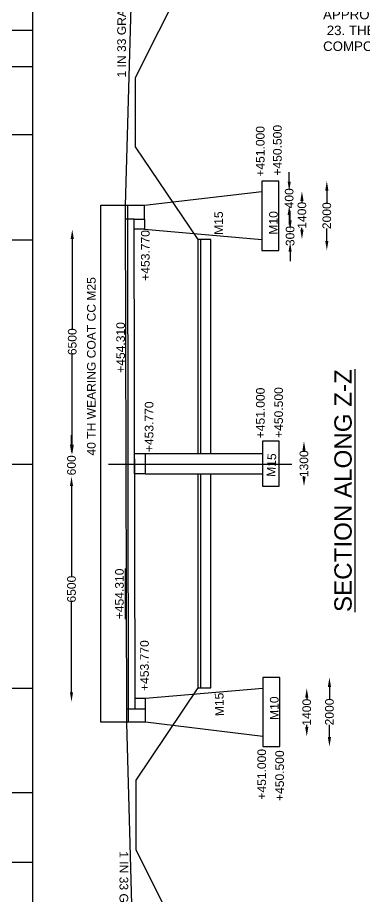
# Model space of a CAD drawing. Header units: millimetres. Extents: x 2030163 to 2138492, y 45478603 to 45539155.
# Drawn here: x 2112569 to 2122600, y 45492237 to 45517659 of the extents above; entities that cross this region are included whole.
import ezdxf

# ---------------------------------------------------------------- set-up
doc = ezdxf.new("R2010")
doc.units = ezdxf.units.MM
doc.header["$MEASUREMENT"] = 0
doc.layers.add('DRAWING', color=2, linetype='Continuous')
doc.layers.add('TEXT', color=7, linetype='Continuous')
doc.styles.get("Standard").update_dxf_attribs({"font": 'arial.ttf', "height": 250})
doc.dimstyles.get("Standard").update_dxf_attribs({"dimtxt": 300, "dimasz": 275, "dimexe": 0.18, "dimexo": 0.0625, "dimgap": 0.09, "dimtad": 0, "dimdec": 0, "dimzin": 0, "dimdsep": 46, "dimtxsty": 'Standard', "dimcen": 0.09, "dimse1": 1, "dimse2": 1, "dimadec": 0, "dimazin": 0, "dimtfac": 1, "dimtdec": 0, "dimtofl": 0, "dimtmove": 0, "dimatfit": 3, "dimfxl": 1, "dimtolj": 1, "dimtzin": 0, "dimarcsym": 0})

# ---------------------------------------------------------------- blocks, each defined once
blk = doc.blocks.new('*D150')
at = {"layer": 'Defpoints', "color": 0, "transparency": 16777216}
for p in [(2114100, 45511532), (2114065, 45505033), (2114150, 45505033)]:
    blk.add_point(p, dxfattribs=at)
at = {"layer": 'TEXT', "color": 0, "lineweight": -2, "transparency": 16777216}
for p, q in [((2114150, 45511257), (2114150, 45508656)), ((2114150, 45505308), (2114150, 45507909))]:
    blk.add_line(p, q, dxfattribs=at)
at = {"layer": 'TEXT', "color": 0, "transparency": 16777216}
for points in [[(2114104, 45511257), (2114196, 45511257), (2114150, 45511532)], [(2114104, 45505308), (2114196, 45505308), (2114150, 45505033)]]:
    blk.add_solid(points, dxfattribs=at)
at = {"layer": 'TEXT', "color": 0, "transparency": 16777216, "insert": (2114150, 45508282), "char_height": 250, "attachment_point": 5, "rotation": 90}
blk.add_mtext('\\A1;6500', dxfattribs=at)
blk = doc.blocks.new('*D151')
at = {"layer": 'Defpoints', "color": 0, "transparency": 16777216}
for p in [(2114150, 45505033), (2114129, 45504382), (2114171, 45504382)]:
    blk.add_point(p, dxfattribs=at)
at = {"layer": 'TEXT', "color": 0, "lineweight": -2, "transparency": 16777216}
for p, q in [((2114129, 45505308), (2114129, 45505583)), ((2114129, 45504107), (2114129, 45503832))]:
    blk.add_line(p, q, dxfattribs=at)
at = {"layer": 'TEXT', "color": 0, "transparency": 16777216}
for points in [[(2114083, 45505308), (2114174, 45505308), (2114129, 45505033)], [(2114083, 45504107), (2114174, 45504107), (2114129, 45504382)]]:
    blk.add_solid(points, dxfattribs=at)
at = {"layer": 'TEXT', "color": 0, "transparency": 16777216, "insert": (2114129, 45504707), "char_height": 250, "attachment_point": 5, "rotation": 90}
blk.add_mtext('\\A1;600', dxfattribs=at)
blk = doc.blocks.new('*D152')
at = {"layer": 'Defpoints', "color": 0, "transparency": 16777216}
for p in [(2114129, 45504382), (2114091, 45497869), (2114129, 45497869)]:
    blk.add_point(p, dxfattribs=at)
at = {"layer": 'TEXT', "color": 0, "lineweight": -2, "transparency": 16777216}
for p, q in [((2114129, 45504107), (2114129, 45501499)), ((2114129, 45498144), (2114129, 45500752))]:
    blk.add_line(p, q, dxfattribs=at)
at = {"layer": 'TEXT', "color": 0, "transparency": 16777216}
for points in [[(2114083, 45504107), (2114174, 45504107), (2114129, 45504382)], [(2114083, 45498144), (2114174, 45498144), (2114129, 45497869)]]:
    blk.add_solid(points, dxfattribs=at)
at = {"layer": 'TEXT', "color": 0, "transparency": 16777216, "insert": (2114129, 45501126), "char_height": 250, "attachment_point": 5, "rotation": 90}
blk.add_mtext('\\A1;6500', dxfattribs=at)
blk = doc.blocks.new('*D153')
at = {"layer": 'Defpoints', "color": 0, "transparency": 16777216}
for p in [(2119662, 45498262), (2119662, 45496867), (2120932, 45496867)]:
    blk.add_point(p, dxfattribs=at)
at = {"layer": 'TEXT', "color": 0, "lineweight": -2, "transparency": 16777216}
for p, q in [((2120932, 45497987), (2120932, 45497925)), ((2120932, 45497142), (2120932, 45497203))]:
    blk.add_line(p, q, dxfattribs=at)
at = {"layer": 'TEXT', "color": 0, "transparency": 16777216}
for points in [[(2120886, 45497987), (2120978, 45497987), (2120932, 45498262)], [(2120886, 45497142), (2120978, 45497142), (2120932, 45496867)]]:
    blk.add_solid(points, dxfattribs=at)
at = {"layer": 'TEXT', "color": 0, "transparency": 16777216, "insert": (2120932, 45497564), "char_height": 250, "attachment_point": 5, "rotation": 90}
blk.add_mtext('\\A1;1400', dxfattribs=at)
blk = doc.blocks.new('*D154')
at = {"layer": 'Defpoints', "color": 0, "transparency": 16777216}
for p in [(2120155, 45498574), (2121589, 45498574), (2120155, 45496571)]:
    blk.add_point(p, dxfattribs=at)
at = {"layer": 'TEXT', "color": 0, "lineweight": -2, "transparency": 16777216}
for p, q in [((2121589, 45498299), (2121589, 45497948)), ((2121589, 45496846), (2121589, 45497197))]:
    blk.add_line(p, q, dxfattribs=at)
at = {"layer": 'TEXT', "color": 0, "transparency": 16777216}
for points in [[(2121543, 45498299), (2121635, 45498299), (2121589, 45498574)], [(2121543, 45496846), (2121635, 45496846), (2121589, 45496571)]]:
    blk.add_solid(points, dxfattribs=at)
at = {"layer": 'TEXT', "color": 0, "transparency": 16777216, "insert": (2121589, 45497573), "char_height": 250, "attachment_point": 5, "rotation": 90}
blk.add_mtext('\\A1;2000', dxfattribs=at)
blk = doc.blocks.new('*D155')
at = {"layer": 'Defpoints', "color": 0, "transparency": 16777216}
for p in [(2120135, 45505406), (2120852, 45505406), (2120135, 45504100)]:
    blk.add_point(p, dxfattribs=at)
at = {"layer": 'TEXT', "color": 0, "lineweight": -2, "transparency": 16777216}
for p, q in [((2120852, 45505131), (2120852, 45505114)), ((2120852, 45504375), (2120852, 45504392))]:
    blk.add_line(p, q, dxfattribs=at)
at = {"layer": 'TEXT', "color": 0, "transparency": 16777216}
for points in [[(2120807, 45505131), (2120898, 45505131), (2120852, 45505406)], [(2120807, 45504375), (2120898, 45504375), (2120852, 45504100)]]:
    blk.add_solid(points, dxfattribs=at)
at = {"layer": 'TEXT', "color": 0, "transparency": 16777216, "insert": (2120852, 45504753), "char_height": 250, "attachment_point": 5, "rotation": 90}
blk.add_mtext('\\A1;1300', dxfattribs=at)
blk = doc.blocks.new('*D156')
at = {"layer": 'Defpoints', "color": 0, "transparency": 16777216}
for p in [(2119634, 45512629), (2119514, 45511248), (2120793, 45511248)]:
    blk.add_point(p, dxfattribs=at)
at = {"layer": 'TEXT', "color": 0, "lineweight": -2, "transparency": 16777216}
for p, q in [((2120793, 45512354), (2120793, 45512300)), ((2120793, 45511523), (2120793, 45511578))]:
    blk.add_line(p, q, dxfattribs=at)
at = {"layer": 'TEXT', "color": 0, "transparency": 16777216}
for points in [[(2120747, 45512354), (2120839, 45512354), (2120793, 45512629)], [(2120747, 45511523), (2120839, 45511523), (2120793, 45511248)]]:
    blk.add_solid(points, dxfattribs=at)
at = {"layer": 'TEXT', "color": 0, "transparency": 16777216, "insert": (2120793, 45511939), "char_height": 250, "attachment_point": 5, "rotation": 90}
blk.add_mtext('\\A1;1400', dxfattribs=at)
blk = doc.blocks.new('*D157')
at = {"layer": 'Defpoints', "color": 0, "transparency": 16777216}
for p in [(2120124, 45512931), (2120124, 45510925), (2121513, 45510925)]:
    blk.add_point(p, dxfattribs=at)
at = {"layer": 'TEXT', "color": 0, "lineweight": -2, "transparency": 16777216}
for p, q in [((2121513, 45512656), (2121513, 45512303)), ((2121513, 45511200), (2121513, 45511553))]:
    blk.add_line(p, q, dxfattribs=at)
at = {"layer": 'TEXT', "color": 0, "transparency": 16777216}
for points in [[(2121467, 45512656), (2121559, 45512656), (2121513, 45512931)], [(2121467, 45511200), (2121559, 45511200), (2121513, 45510925)]]:
    blk.add_solid(points, dxfattribs=at)
at = {"layer": 'TEXT', "color": 0, "transparency": 16777216, "insert": (2121513, 45511928), "char_height": 250, "attachment_point": 5, "rotation": 90}
blk.add_mtext('\\A1;2000', dxfattribs=at)
blk = doc.blocks.new('*D158')
at = {"layer": 'Defpoints', "color": 0, "transparency": 16777216}
for p in [(2120343, 45512641), (2120339, 45512221), (2120425, 45512221)]:
    blk.add_point(p, dxfattribs=at)
at = {"layer": 'TEXT', "color": 0, "lineweight": -2, "transparency": 16777216}
for p, q in [((2120425, 45512916), (2120425, 45513191)), ((2120425, 45511946), (2120425, 45511671))]:
    blk.add_line(p, q, dxfattribs=at)
at = {"layer": 'TEXT', "color": 0, "transparency": 16777216}
for points in [[(2120379, 45512916), (2120471, 45512916), (2120425, 45512641)], [(2120379, 45511946), (2120471, 45511946), (2120425, 45512221)]]:
    blk.add_solid(points, dxfattribs=at)
at = {"layer": 'TEXT', "color": 0, "transparency": 16777216, "insert": (2120425, 45512431), "char_height": 250, "attachment_point": 5, "rotation": 90}
blk.add_mtext('\\A1;400', dxfattribs=at)
blk = doc.blocks.new('*D159')
at = {"layer": 'Defpoints', "color": 0, "transparency": 16777216}
for p in [(2120452, 45511522), (2120926, 45511522), (2120904, 45511159)]:
    blk.add_point(p, dxfattribs=at)
at = {"layer": 'TEXT', "color": 0, "lineweight": -2, "transparency": 16777216}
for p, q in [((2120452, 45511797), (2120452, 45512072)), ((2120452, 45510884), (2120452, 45510609))]:
    blk.add_line(p, q, dxfattribs=at)
at = {"layer": 'TEXT', "color": 0, "transparency": 16777216}
for points in [[(2120406, 45511797), (2120497, 45511797), (2120452, 45511522)], [(2120406, 45510884), (2120497, 45510884), (2120452, 45511159)]]:
    blk.add_solid(points, dxfattribs=at)
at = {"layer": 'TEXT', "color": 0, "transparency": 16777216, "insert": (2120452, 45511340), "char_height": 250, "attachment_point": 5, "rotation": 90}
blk.add_mtext('\\A1;300', dxfattribs=at)

msp = doc.modelspace()

# ---------------------------------------------------------------- linework, layer by layer
at = {"layer": 'DRAWING', "color": 0}
for points in [[(2116017.1, 45486758.2), (2115727.4, 45497256.7), (2115692.4, 45512227.3), (2115992.5, 45522715.5), (2115070.1, 45522715.5)], [(2042192.2, 45522322.5), (2042192.2, 45487155.4), (2113006.7, 45487155.4), (2113006.7, 45522308.8), (2042192.2, 45522322.5)], [(2117994.5, 45519948), (2115973.8, 45515915.4), (2115973.8, 45513918.1), (2117780.1, 45511237), (2117780.1, 45505051)], [(2102750.2, 45515317.7), (2102750.2, 45516247.7), (2103514.4, 45517297.5), (2113006.7, 45517297.5)], [(2102750.2, 45516247.7), (2113006.7, 45516247.7)], [(2102750.2, 45514274.8), (2113006.7, 45514274.8)], [(2116264.2, 45497274.2), (2114977.7, 45497274.2), (2114977.7, 45512228.1), (2116241.1, 45512228.1), (2119634.5, 45512629)], [(2115745.5, 45512228.1), (2115769.3, 45497274.2)], [(2115938.5, 45511828.5), (2116238.2, 45511828.5), (2116238.2, 45512228.1)], [(2115969.8, 45497972.9), (2115938.5, 45511828.5), (2115693.3, 45511827.9)], [(2116238.2, 45511828.5), (2116238.2, 45511534.3), (2115939.2, 45511533.6)], [(2116238.2, 45511534.3), (2119634.5, 45511237.8)], [(2102750.2, 45511231.4), (2113006.7, 45511231.4)], [(2118153.8, 45505051), (2118153.8, 45511240.2), (2117780.1, 45511240.2), (2117780.1, 45505051)], [(2117858.7, 45511240.2), (2117858.7, 45505051)], [(2116257.8, 45505051), (2119652.6, 45505051)], [(2042192.2, 45504741), (2113006.7, 45504741)], [(2115198.9, 45504738.1), (2120499.4, 45504738.1)], [(2117780.1, 45504461.2), (2117780.1, 45498268.5), (2115992, 45495595.8), (2115992, 45493588.7), (2118035.5, 45489518.4)], [(2116257.8, 45504461.2), (2119652.6, 45504461.2)], [(2117780.1, 45504461.2), (2117780.1, 45498268.5), (2118153.8, 45498268.5), (2118153.8, 45504461.2)], [(2117858.7, 45504461.2), (2117858.7, 45498268.5)], [(2105257.9, 45498260.1), (2113006.7, 45498260.1)], [(2119662.3, 45496866.7), (2116264.2, 45497274.2), (2116264.2, 45497973.6), (2119662.3, 45498261.8)], [(2115969.8, 45497662.4), (2115969.8, 45497972.9), (2116264.2, 45497972.9)], [(2115726.5, 45497662.4), (2116264.2, 45497662.4)], [(2107757.2, 45495238.4), (2113006.7, 45495238.4)], [(2102763.8, 45493229.5), (2113006.7, 45493229.5)]]:
    msp.add_lwpolyline(points, dxfattribs=at)
for points in [[(2120124.1, 45512931.2), (2119634.5, 45512931.2), (2119634.5, 45510924.7), (2120124.1, 45510924.7)], [(2120135.2, 45505405.8), (2119652.6, 45505405.8), (2119652.6, 45504100.1), (2120135.2, 45504100.1)], [(2115953.8, 45505051), (2116257.8, 45505051), (2116257.8, 45504461.2), (2115953.8, 45504461.2)], [(2120154.6, 45498573.8), (2119662.3, 45498573.8), (2119662.3, 45496571.3), (2120154.6, 45496571.3)]]:
    msp.add_lwpolyline(points, close=True, dxfattribs=at)

# ---------------------------------------------------------------- texts
at = {"layer": 'TEXT', "color": 0}
for s, height, rotation, p in [('1 IN 33 GRADIENT ', 250, 90, (2115701.7, 45515925.6)), ('+451.000', 250, 90, (2119711.5, 45513055.5)), ('+450.500', 250, 90, (2120208, 45513088)), ('M15', 250, 90, (2118508.1, 45511374.3)), ('M10', 250, 90, (2120092.8, 45511381.1)), ('+453.770', 250, 90, (2116389, 45510045.2)), ('40 TH WEARING COAT CC M25', 250, 90, (2114826.5, 45504989.5)), ('+454.310', 250, 90, (2115674.1, 45507383.4)), ('%%USECTION ALONG Z-Z', 500, 90, (2122231, 45500463.9)), ('+451.000', 250, 90, (2119715.5, 45505488.4)), ('+450.500', 250, 90, (2120243.5, 45505501.2)), ('+453.770', 250, 90, (2116497.1, 45505089)), ('M15', 250, 87.51299, (2120021.5, 45504369.6)), ('%%U+454.310', 250, 90, (2115638.9, 45500254.9)), ('+453.770', 250, 90, (2116364.6, 45498180.8)), ('M15', 250, 91.26695, (2118537.2, 45497454.7)), ('M10', 250, 90.63009, (2120124.3, 45497343.9)), ('+451.000', 250, 90, (2119754.3, 45495036.3)), ('+450.500', 250, 90, (2120272.3, 45494996.8)), ('1 IN 33 GRADIENT ', 250, 270, (2115517.2, 45493545.5))]:
    msp.add_text(s, height=height, rotation=rotation, dxfattribs=at).set_placement(p)
at = {"layer": 'TEXT', "color": 0, "insert": (2121404.1, 45538055.6), "char_height": 275, "width": 16398.21, "attachment_point": 1}
msp.add_mtext('1. THE DESIGN OF THE STRUCTURE IS BASED ON THE SITE SURVEY .\\P 2. ONLY FIGURED DIMENSIONS SHALL BE CONSIDERED. ALL THE DIMENSIONS ARE IN MILLIMETERS AND LEVELS, ARE IN METERS. \\P3. IF THE SOILS ACTUALLY MET WITH DURING EXECUTION ARE INFERIOR AND CANNOT TAKE DESIGNED STRESSES AS INDICATED IN THE STRESS TABLE, THE DESIGN REQUIRES MODIFICATION. \\P4. THE COARSE AGGREGATE SHALL COMPLY WITH IS 383-1970. \\P5. THE GENERAL WORKMANSHIP OF CONCRETE SHALL CONFIRM TO IS 456-2000. \\P6. REINFORCEMENT STEEL USED SHALL BE HYSD BARS CONFORMING TO IS 1786-1985 \\P7. THE MINIMUM COVER :OR MAIN REINFORCEMENT IN SLAB SHALL BE 25MM AND IN BEAMS SHALL BE 40MM. \\P8. BACKFILLING ON THE REAR OF ABUTMENTS AND RETAINING WALLS SHALL BE DONE SIMULTANEOUSLY WITH THE RISING OF WALLS WITH SOILS OF 0 VALUE NOT LESS THAN 28 \\P9. BED BLOCKS IN R.C.C, M25 SHALL BE PROVIDED OVER PIER & ABUTMENTS. THE TOP SURFACE OF THE BED BLOCKS SHALL BE RENDERED SMOOTH & THICK KRAFT PAPER SHALL BE PLACED BEFORE LAYING THE SLAB. \\P10. LAPPING OF BARS SHALL BE SUITABLY STAGGERED AS PER THE CLAUSE 304-6-6 OF CODE IRO 21-1987. \\P11. 12TH EXPANSION JOINTS WITH 225 WIDE PVC WATER STOP SHALL BE PROVIDED AT THE JUNCTIONS OF SLABS AND ABUTMENT, ON PIERS AND BETWEEN SIDE WALLS AND WING WALLS. \\P12. 100 THICK CANAL LINING IN CC M15 GRADE USING 20MM MSA SHALL BE PROVIDED FOR A LENGTH OF 30 M ON EITHER SIDE OF THE STRUCTURE. \\P13. BED PORTION OF APPROACH CHANNEL AND TAIL CHANNEL SHALL BE PROVIDED WITH 300MM THICK ROUGH STONE DRY PACKING OVER 150MM THICK GRAVEL BACKING IF HARD ROCK IS NOT MET WITH. \\P14. SIDES OF APPROACH CHANNEL AND TAIL CHANNEL SHALL BE PROVIDED WITH 300MM THICK ROUGH STONE RIVETMENT.\\P 15. U/S AND [VS APPROACHES MAY BE PROVIDED SUITABLY WITH BANK CONNECTIONS AS PER HYDRAULIC PARTICULARS. \\P16. WEEP HOLES OF 75 DIA/75MMx150MM SHALL BE PROVIDED ABOVE LOW WATER LEVEL WITH REVERSE FILTERS AS PER IS 4558-1968 ON REAR SIDE OF ABUTMENT AT 1.5M HORIZONTALLY AND VERTICALLY STAGGERED. \\P17. RCC SLAB AND BEAMS SHALL BE CONSTRUCTED MONOLITHICALLY. \\P18. NECESSARY PRECAUTIONS SHALL BE TAKEN TO PREVENT VEHICULAR TRAFFIC, OTHER THAN INSPECTION VEHICLES. \\P19. THE S.P. IS PROPOSED TO CROSS THE CANAL IN RIGHT ANGLE AND THE DRAIN WILL BE TRAINED SUITABLY AS PER SITE CONDITIONS. \\P20. THE CANAL BED WIDTH IS INCREASED IN STRUCTURE PORTION TO AVOID THE AFFLUX\\P 21. PLATE LOAD BEARING TEST WILL BE CONDUCTED FOR ASSERTAINING THE SAFE BEARING CAPACITY OF SOILS BEFORE EXECUTION OF STRUCTURE.\\P 22. IF FONDATION STRATA MET WITH DURING EXECUTION IS NOT CAPABLE OF TAKING DESIGNED STRESSES SECTIONS HAVE BE MODIFIED SUITABLY AND APPROVALS SHALL BE TAKEN FROM THE COMPITEN AUTHORITY.\\P 23. THE DESIGN MIX AS SHOWN IN THE REFERENCE DRAWING FOR VARIOUS COMPONENTS SHALL BE FOLLOWED DURING THE EXECUTION. ', dxfattribs=at)

# ---------------------------------------------------------------- dimensions: what is measured, and where the dimension line sits
at = {"layer": 'TEXT', "color": 0}
for base, p1, p2, text, picture, middle in [((2120425, 45512221.1), (2120343.4, 45512640.8), (2120338.9, 45512221.1), '400', '*D158', (2120425, 45512431)), ((2120451.6, 45511521.5), (2120903.7, 45511159.3), (2120926.3, 45511521.5), '300', '*D159', (2120451.6, 45511340.4))]:
    dim = msp.add_linear_dim(base=base, p1=p1, p2=p2, angle=90, text=text, dimstyle='Standard', dxfattribs=at)
    dim.commit()
    dim.dimension.update_dxf_attribs({"geometry": picture, "text_midpoint": middle, "dimtype": 160})
for base, p1, p2, text, picture, middle in [((2121513.3, 45510924.7), (2120124.1, 45512931.2), (2120124.1, 45510924.7), '2000', '*D157', (2121513.3, 45511928)), ((2120793, 45511248.3), (2119634.5, 45512629), (2119513.9, 45511248.3), '1400', '*D156', (2120793, 45511938.7)), ((2114149.7, 45505032.6), (2114100.1, 45511531.9), (2114065.1, 45505032.6), '6500', '*D150', (2114149.7, 45508282.3)), ((2114128.6, 45504381.8), (2114149.7, 45505032.6), (2114171, 45504381.8), '600', '*D151', (2114128.6, 45504707.2)), ((2120852.4, 45505405.8), (2120135.2, 45504100.1), (2120135.2, 45505405.8), '1300', '*D155', (2120852.4, 45504752.9)), ((2114128.6, 45497869.3), (2114128.6, 45504381.8), (2114091.3, 45497869.3), '6500', '*D152', (2114128.6, 45501125.6)), ((2121589.1, 45498573.8), (2120154.6, 45496571.3), (2120154.6, 45498573.8), '2000', '*D154', (2121589.1, 45497572.6)), ((2120931.8, 45496866.7), (2119662.3, 45498261.8), (2119662.3, 45496866.7), '1400', '*D153', (2120931.8, 45497564.3))]:
    dim = msp.add_linear_dim(base=base, p1=p1, p2=p2, angle=90, text=text, dimstyle='Standard', dxfattribs=at)
    dim.commit()
    dim.dimension.update_dxf_attribs({"geometry": picture, "text_midpoint": middle})

doc.saveas('drawing.dxf')
